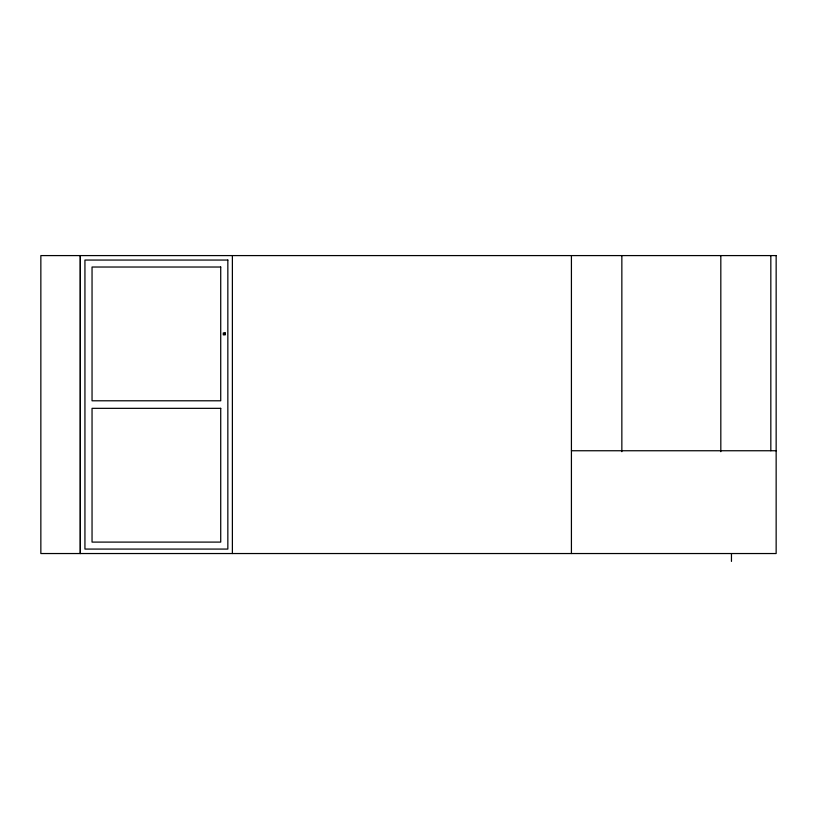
<?xml version="1.0" encoding="UTF-8"?>
<svg xmlns="http://www.w3.org/2000/svg" width="817" height="817" viewBox="0 0 817 817"><rect width="100%" height="100%" fill="white"/><g stroke="black" fill="none" stroke-linecap="round" stroke-linejoin="round"><path stroke-width="1.23" d="M571.42 450.749L776.15 450.749M770.829 255.588L770.829 450.749M731.46 553.538L731.46 561.412M720.819 255.588L720.819 451.678M621.849 255.588L621.849 451.678M571.42 255.588L571.42 553.538M232.385 255.588L232.385 553.538M80.383 255.588L80.383 553.538M80.219 255.588L80.219 553.538M776.15 255.588L40.85 255.588L40.85 553.538L776.15 553.538L776.15 255.588M227.841 260.051L84.937 260.051L84.937 549.075L227.841 549.075L227.841 260.051M220.723 267.026L92.045 267.026L92.045 400.79L220.723 400.79L220.723 267.026M225.237 332.948L223.276 332.948L223.276 334.868L225.237 334.868L225.237 332.948M224.695 333.489L223.827 333.489L223.827 334.337L224.695 334.337L224.695 333.489M220.723 408.337L92.045 408.337L92.045 542.1L220.723 542.1L220.723 408.337"/></g></svg>
